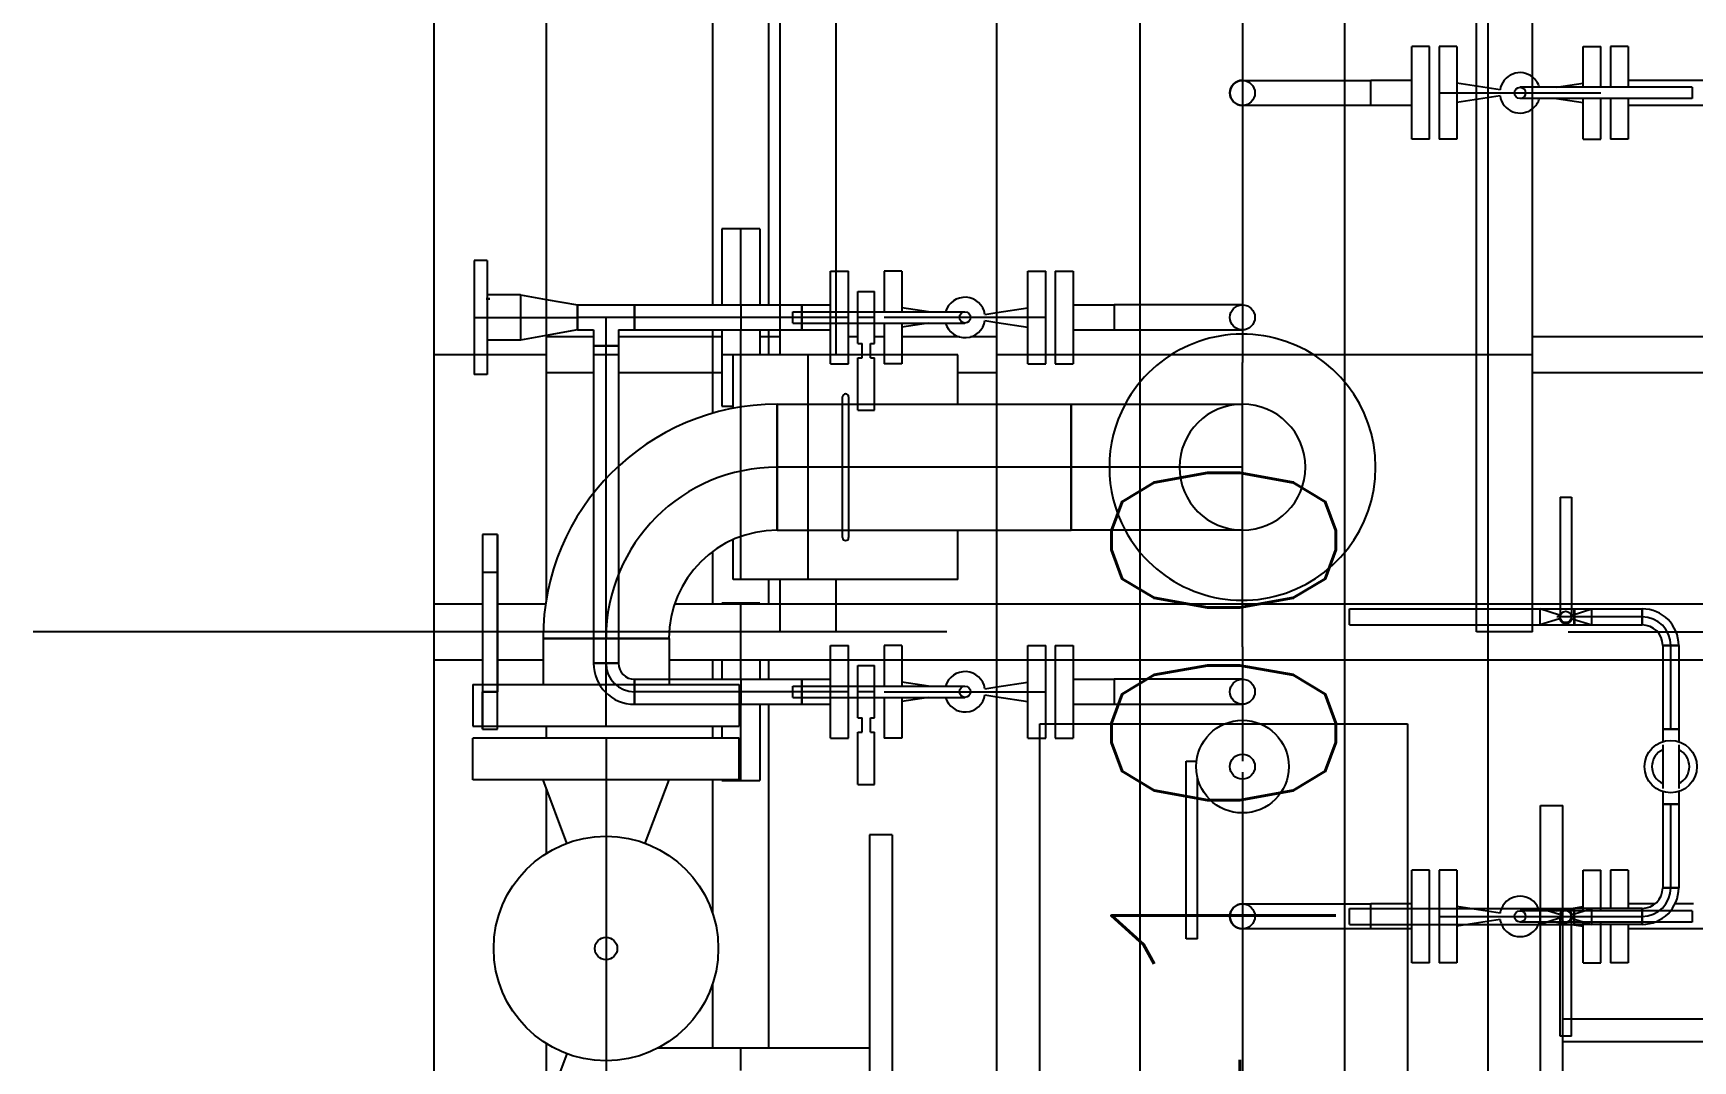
# Model space of a CAD drawing. Header units: inches. Extents: x 295136 to 296247, y 2627183 to 2627409.
# Drawn here: x 295239.568 to 295241.784, y 2627275.639 to 2627277.012 of the extents above; entities that cross this region are included whole.
import ezdxf

# ---------------------------------------------------------------- set-up
doc = ezdxf.new("R2010")
doc.units = ezdxf.units.IN
doc.header["$MEASUREMENT"] = 0
for name, color, linetype in [('Default', 7, 'Continuous'), ('EQUIPMENT LAYOUT-EMBED 1_DWG$0$Default', 7, 'Continuous'), ('EQUIPMENT LAYOUT-EMBED 1_DWG$0$DwgTemplate', 7, 'Continuous'), ('Layout', 6, 'Continuous')]:
    doc.layers.add(name, color=color, linetype=linetype)
doc.styles.add('txt.shx', font='')
doc.styles.get('txt.shx').set_extended_font_data('txt.shx')

# ---------------------------------------------------------------- blocks, each defined once
blk = doc.blocks.new('A$C55974CAD')
at = {"lineweight": 25}
for p, q in [((44.3304, 7.3906), (45.3574, 7.3906)), ((45.3574, 7.3906), (45.3574, 6.8997)), ((45.3574, 6.8997), (44.3304, 6.8997))]:
    blk.add_line(p, q, dxfattribs=at)
at = {"layer": 'EQUIPMENT LAYOUT-EMBED 1_DWG$0$Default', "color": 7, "lineweight": 25}
for p, q in [((45.4, 7.37), (45.3381, 7.37)), ((45.3381, 7.37), (45.3381, 7.3462)), ((45.4619, 7.37), (45.4, 7.37)), ((45.4619, 7.37), (45.4619, 7.3462)), ((45.9, 7.37), (45.8381, 7.37)), ((45.8381, 7.37), (45.8381, 7.3462)), ((45.9619, 7.37), (45.9, 7.37)), ((45.9619, 7.37), (45.9619, 7.3462)), ((45.4, 7.3462), (45.3381, 7.3462)), ((45.3833, 7.3462), (45.3833, 7.2914)), ((45.4619, 7.3462), (45.4, 7.3462)), ((45.4167, 7.3462), (45.4167, 7.2914)), ((45.9, 7.3462), (45.8381, 7.3462)), ((45.8833, 7.3462), (45.8833, 7.2914)), ((45.9619, 7.3462), (45.9, 7.3462)), ((45.9167, 7.3462), (45.9167, 7.2914)), ((45.4, 7.2914), (45.3833, 7.2914)), ((45.3833, 7.2914), (45.3833, 7.12)), ((45.4167, 7.2914), (45.4, 7.2914)), ((45.4167, 7.12), (45.4167, 7.2914)), ((45.9, 7.2914), (45.8833, 7.2914)), ((45.8833, 7.2914), (45.8833, 7.12)), ((45.9167, 7.2914), (45.9, 7.2914)), ((45.9167, 7.12), (45.9167, 7.2914)), ((45.0833, 6.9485), (45.0833, 7.12)), ((45.1167, 7.12), (45.1167, 6.9485)), ((46.1833, 6.9485), (46.1833, 7.12)), ((46.2167, 7.12), (46.2167, 6.9485)), ((45.0893, 6.977), (45.1107, 6.977)), ((45.0893, 6.977), (45.0893, 6.792)), ((45.1107, 6.977), (45.1107, 6.792)), ((45.4893, 6.977), (45.5107, 6.977)), ((45.4893, 6.977), (45.4893, 6.677)), ((45.5107, 6.977), (45.5107, 6.677)), ((45.0833, 6.9485), (45.1167, 6.9485)), ((45.0833, 6.8938), (45.0833, 6.9485)), ((45.1167, 6.8938), (45.1167, 6.9485)), ((46.1833, 6.9485), (46.2167, 6.9485)), ((46.1833, 6.8938), (46.1833, 6.9485)), ((46.2167, 6.8938), (46.2167, 6.9485)), ((45.0381, 6.8938), (45.1619, 6.8938)), ((45.0381, 6.87), (45.0381, 6.8938)), ((45.1619, 6.87), (45.1619, 6.8938)), ((46.1381, 6.8938), (46.2619, 6.8938)), ((46.1381, 6.87), (46.1381, 6.8938)), ((46.2619, 6.87), (46.2619, 6.8938)), ((45.0381, 6.87), (45.1619, 6.87)), ((46.1381, 6.87), (46.2619, 6.87)), ((45.0893, 6.792), (45.0893, 6.722)), ((45.1107, 6.792), (45.1107, 6.722)), ((45.0893, 6.722), (45.0893, 6.6807)), ((45.1107, 6.722), (45.1107, 6.692)), ((45.0893, 6.6807), (45.0893, 6.677)), ((45.0893, 6.677), (45.1107, 6.677)), ((45.1107, 6.692), (45.1107, 6.677)), ((45.4893, 6.677), (45.5107, 6.677))]:
    blk.add_line(p, q, dxfattribs=at)
for centre in [(45.4, 7.12), (45.9, 7.12)]:
    blk.add_circle(centre, 0.0167, dxfattribs=at)
for centre, start, end in [((45.1, 7.12), 90, 180), ((45.1, 7.12), 0, 90), ((46.2, 7.12), 90, 180), ((46.2, 7.12), 0, 90)]:
    blk.add_arc(centre, 0.0167, start, end, dxfattribs=at)
at = {"layer": 'EQUIPMENT LAYOUT-EMBED 1_DWG$0$DwgTemplate', "color": 1, "lineweight": 25}
for p, q in [((45.48, 8.135), (45.48, 8.735)), ((45.4425, 8.2), (45.4425, 8.135)), ((45.5175, 8.2), (45.5175, 8.135)), ((45.48, 8.115), (45.48, 8.135)), ((45.4425, 8.115), (45.4425, 8.0541)), ((45.48, 8.054), (45.48, 8.115)), ((45.5175, 8.115), (45.5175, 8.0507)), ((45.925, 8.13), (45.925, 8.125)), ((45.925, 8.125), (45.925, 8.13)), ((44.9302, 8.05), (44.8428, 8.05)), ((45.2714, 8.05), (45.184, 8.05)), ((45.2825, 8.05), (45.2825, 8.05)), ((45.354, 8.05), (45.338, 8.05)), ((45.48, 7.8856), (45.48, 8.054)), ((46.4428, 8.05), (45.5221, 8.05)), ((45.826, 7.9867), (45.826, 8.05)), ((45.874, 7.9867), (45.874, 8.05)), ((45.826, 7.8154), (45.826, 7.9533)), ((45.874, 7.8154), (45.874, 7.9533)), ((45.4425, 7.8858), (45.4425, 6.49)), ((45.48, 7.515), (45.48, 7.8856)), ((45.5175, 7.8783), (45.5175, 6.49)), ((44.9241, 7.8275), (45.0103, 7.8275)), ((45.104, 7.8275), (45.2825, 7.8275)), ((45.338, 7.8275), (45.354, 7.8275)), ((45.4167, 7.8275), (45.4425, 7.8275)), ((45.5175, 7.8275), (45.5874, 7.8275)), ((45.772, 7.8275), (45.8833, 7.8275)), ((45.9167, 7.8275), (46.4428, 7.8275)), ((45.874, 7.7375), (45.874, 7.7646)), ((44.9241, 7.7525), (45.3833, 7.7525)), ((45.4167, 7.7525), (45.4425, 7.7525)), ((45.48, 7.7375), (45.55, 7.7375)), ((45.5175, 7.7525), (45.55, 7.7525)), ((45.85, 7.7525), (45.8833, 7.7525)), ((45.85, 7.7375), (46.34, 7.7375)), ((45.9167, 7.7525), (46.4428, 7.7525)), ((45.48, 7.6625), (45.55, 7.6625)), ((45.85, 7.6625), (46.34, 7.6625)), ((45.874, 7.6336), (45.874, 7.6463)), ((45.874, 7.5986), (45.874, 7.6113)), ((45.874, 7.4979), (45.874, 7.5748)), ((45.826, 7.448), (45.826, 7.5)), ((45.874, 7.448), (45.874, 7.4834)), ((45.2925, 7.12), (44.2176, 7.12)), ((45.46, 7.12), (45.3075, 7.12)), ((45.46, 7.12), (45.84, 7.12)), ((46.3008, 7.12), (45.84, 7.12)), ((45.48, 6.8075), (47.3, 6.8075)), ((45.48, 6.7325), (45.48, 6.8075)), ((45.48, 6.7325), (47.3, 6.7325)), ((45.826, 6.2967), (45.826, 6.7325)), ((45.874, 6.2967), (45.874, 6.7325)), ((45.48, 6.685), (45.48, 6.49))]:
    blk.add_line(p, q, dxfattribs=at)
at = {"layer": 'EQUIPMENT LAYOUT-EMBED 1_DWG$0$DwgTemplate', "color": 54, "lineweight": 25}
blk.add_line((46.4428, 8.2), (37.1, 8.2), dxfattribs=at)
at = {"layer": 'EQUIPMENT LAYOUT-EMBED 1_DWG$0$DwgTemplate', "color": 9, "lineweight": 25}
for p, q in [((45.85, 8.05), (45.85, 8.2)), ((45.85, 7.9533), (45.85, 7.9867)), ((45.85, 7.8), (45.85, 7.8154)), ((44.8941, 7.79), (44.9241, 7.79)), ((45.2817, 7.79), (45.3833, 7.79)), ((45.4167, 7.79), (45.5183, 7.79)), ((45.55, 7.79), (45.8833, 7.79)), ((45.9167, 7.79), (46.0183, 7.79)), ((45.55, 7.7), (45.85, 7.7)), ((45.85, 6.7325), (45.85, 7.448))]:
    blk.add_line(p, q, dxfattribs=at)
at = {"layer": 'EQUIPMENT LAYOUT-EMBED 1_DWG$0$DwgTemplate', "color": 7, "lineweight": 25}
for p, q in [((45.2825, 7.97), (45.2825, 8.1478)), ((45.2825, 8.1478), (45.338, 8.1478)), ((45.338, 7.97), (45.338, 8.1478)), ((45.354, 8.1478), (45.354, 7.97)), ((45.4096, 8.1478), (45.354, 8.1478)), ((45.4, 8.135), (45.354, 8.135)), ((45.354, 8.135), (45.4, 8.135)), ((45.4, 8.115), (45.4, 8.135)), ((45.4, 8.115), (45.4, 8.135)), ((45.4096, 8.135), (45.4, 8.135)), ((45.4096, 8.135), (45.4, 8.135)), ((45.4, 8.135), (45.4, 8.115)), ((45.4096, 8.1478), (45.4096, 7.97)), ((45.9, 8.1462), (45.8238, 8.1462)), ((45.8238, 8.1287), (45.8238, 8.1462)), ((45.9, 8.1462), (45.9, 8.0843)), ((45.9762, 8.1462), (45.9, 8.1462)), ((45.9762, 8.1287), (45.9762, 8.1462)), ((45.354, 8.115), (45.4, 8.115)), ((45.354, 8.115), (45.4, 8.115)), ((45.4, 8.115), (45.4096, 8.115)), ((45.4096, 8.115), (45.4, 8.115)), ((45.9, 8.1287), (45.8238, 8.1287)), ((45.8698, 8.0843), (45.8698, 8.1287)), ((45.9762, 8.1287), (45.9, 8.1287)), ((45.9302, 8.0843), (45.9302, 8.1287)), ((45.9, 8.0843), (45.8698, 8.0843)), ((45.8759, 8.05), (45.8698, 8.0843)), ((45.9, 8.0843), (45.8698, 8.0843)), ((45.9, 8.0843), (45.9, 8.05)), ((45.9302, 8.0843), (45.9, 8.0843)), ((45.9302, 8.0843), (45.9, 8.0843)), ((45.9302, 8.0843), (45.9241, 8.05)), ((44.9166, 8.0224), (44.8318, 8.0541)), ((45.1976, 8.0224), (45.2825, 8.0541)), ((45.2825, 7.8858), (45.2825, 8.0541)), ((45.4714, 8.0541), (45.4096, 8.0541)), ((45.4714, 7.8858), (45.4714, 8.0541)), ((45.4714, 8.0541), (45.4714, 7.97)), ((45.8833, 8.0081), (45.8759, 8.05)), ((45.9, 8.05), (45.9, 8.0081)), ((45.9241, 8.05), (45.9167, 8.0081)), ((45.9, 8.0081), (45.8833, 8.0081)), ((45.8833, 8.0081), (45.9167, 8.0081)), ((45.8833, 8.0081), (45.8833, 7.9867)), ((45.9167, 8.0081), (45.9, 8.0081)), ((45.9, 7.9319), (45.9, 8.0081)), ((45.9, 8.0081), (45.9, 8.0081)), ((45.9, 8.0081), (45.9, 8.0081)), ((45.9167, 8.0081), (45.9167, 7.9319)), ((45.4381, 7.9533), (45.4381, 7.9867)), ((45.6654, 7.9867), (45.4381, 7.9867)), ((45.4381, 7.9867), (45.4381, 7.9533)), ((45.8619, 7.9867), (45.6654, 7.9867)), ((45.8619, 7.9533), (45.8619, 7.9867)), ((45.8619, 7.9867), (45.8619, 7.9533)), ((45.8833, 7.9867), (45.8619, 7.9867)), ((45.338, 7.97), (44.7762, 7.97)), ((44.9071, 7.97), (44.8941, 7.97)), ((45.2825, 7.7922), (45.2825, 7.97)), ((45.338, 7.7922), (45.338, 7.97)), ((45.354, 7.97), (45.4714, 7.97)), ((45.354, 7.97), (45.354, 7.7922)), ((45.4096, 7.97), (45.4096, 7.7922)), ((45.4714, 7.97), (45.4714, 7.97)), ((45.4714, 7.97), (45.4714, 7.97)), ((45.4714, 7.97), (45.4714, 7.8858)), ((45.4714, 7.97), (45.6848, 7.97)), ((45.6848, 7.97), (45.8619, 7.97)), ((45.8619, 7.97), (45.9, 7.97)), ((45.8619, 7.97), (45.8619, 7.97)), ((45.7014, 7.9533), (45.4381, 7.9533)), ((45.8619, 7.9533), (45.7014, 7.9533)), ((45.8833, 7.9533), (45.8619, 7.9533)), ((45.8833, 7.9533), (45.8833, 7.9319)), ((45.1976, 7.9175), (45.2825, 7.8858)), ((45.3833, 7.9319), (45.4167, 7.9319)), ((45.4167, 7.9319), (45.3833, 7.9319)), ((45.3833, 7.9319), (45.3833, 7.7922)), ((45.4, 7.9319), (45.4, 7.9319)), ((45.4, 7.9319), (45.4, 7.9319)), ((45.4, 7.7922), (45.4, 7.9319)), ((45.4167, 7.9319), (45.4167, 7.8858)), ((45.9167, 7.9319), (45.8833, 7.9319)), ((45.8833, 7.9319), (45.8833, 7.7375)), ((45.8833, 7.9319), (45.9167, 7.9319)), ((45.9, 7.7375), (45.9, 7.9319)), ((45.9, 7.9319), (45.9, 7.9319)), ((45.9167, 7.9319), (45.9167, 7.7375)), ((44.9241, 7.618), (44.9241, 7.9006)), ((45.4714, 7.8858), (45.4096, 7.8858)), ((45.4167, 7.8858), (45.4167, 7.7083)), ((45.2825, 7.7922), (45.338, 7.7922)), ((45.4096, 7.7922), (45.354, 7.7922)), ((45.3833, 7.7922), (45.3833, 7.7083)), ((45.4, 7.7206), (45.4, 7.7922)), ((45.7841, 7.7414), (45.6159, 7.7414)), ((45.6159, 7.7414), (45.6159, 7.654)), ((45.6159, 7.7414), (45.7841, 7.7414)), ((45.7, 7.654), (45.7, 7.7414)), ((45.7, 7.7414), (45.7, 7.7414)), ((45.7, 7.7414), (45.7, 7.7414)), ((45.7841, 7.7414), (45.7841, 7.654)), ((45.8833, 7.7375), (45.8833, 7.7083)), ((45.9, 7.7083), (45.9, 7.7375)), ((45.9167, 7.7375), (45.9167, 7.7083)), ((45.3925, 7.7206), (45.4, 7.7206)), ((45.3925, 7.7206), (45.3925, 7.4906)), ((45.4, 7.7083), (45.4, 7.7206)), ((45.4, 7.7206), (45.4075, 7.7206)), ((45.4075, 7.7206), (45.4075, 7.4906)), ((45.8925, 7.7206), (45.9, 7.7206)), ((45.8925, 7.7206), (45.8925, 7.6625)), ((45.9, 7.7206), (45.9075, 7.7206)), ((45.9075, 7.7206), (45.9075, 7.6625)), ((45.3833, 7.7083), (45.3925, 7.7083)), ((45.3833, 7.7083), (45.3833, 7.6701)), ((45.3925, 7.7083), (45.3833, 7.7083)), ((45.3925, 7.7083), (45.4075, 7.7083)), ((45.4075, 7.7083), (45.3925, 7.7083)), ((45.4, 7.6463), (45.4, 7.7083)), ((45.4075, 7.7083), (45.4167, 7.7083)), ((45.4167, 7.7083), (45.4075, 7.7083)), ((45.4167, 7.7083), (45.4167, 7.6701)), ((45.8833, 7.7083), (45.9167, 7.7083)), ((45.8833, 7.7083), (45.8833, 7.6701)), ((45.9167, 7.7083), (45.8833, 7.7083)), ((45.9, 7.6463), (45.9, 7.7083)), ((45.9167, 7.7083), (45.9167, 7.6701)), ((45.3381, 7.6701), (45.3925, 7.6701)), ((45.3381, 7.6701), (45.3381, 7.6463)), ((45.3925, 7.6701), (45.4075, 7.6701)), ((45.4075, 7.6701), (45.4425, 7.6701)), ((45.4425, 7.6701), (45.4619, 7.6701)), ((45.4619, 7.6701), (45.4619, 7.6463)), ((45.8381, 7.6701), (45.9619, 7.6701)), ((45.8381, 7.6701), (45.8381, 7.6463)), ((45.9619, 7.6701), (45.9619, 7.6625)), ((45.6159, 7.654), (45.6159, 7.646)), ((45.7, 7.646), (45.7, 7.654)), ((45.7841, 7.654), (45.7841, 7.646)), ((45.8925, 7.6625), (45.8925, 7.4906)), ((45.9075, 7.6625), (45.9075, 7.4906)), ((45.9619, 7.6625), (45.9619, 7.6463)), ((45.2762, 7.6336), (45.346, 7.6336)), ((45.2762, 7.6336), (45.2762, 7.6113)), ((45.3381, 7.6463), (45.3925, 7.6463)), ((45.346, 7.6336), (45.346, 7.628)), ((45.346, 7.628), (45.3651, 7.628)), ((45.3651, 7.6336), (45.3925, 7.6336)), ((45.3651, 7.6336), (45.3651, 7.628)), ((45.3925, 7.6463), (45.4075, 7.6463)), ((45.3925, 7.6336), (45.4075, 7.6336)), ((45.4, 7.6113), (45.4, 7.6336)), ((45.4075, 7.6463), (45.4425, 7.6463)), ((45.4075, 7.6336), (45.4349, 7.6336)), ((45.4349, 7.6336), (45.4349, 7.6113)), ((45.4425, 7.6463), (45.4619, 7.6463)), ((45.6159, 7.646), (45.6159, 7.3486)), ((45.7, 7.3486), (45.7, 7.646)), ((45.7762, 7.6336), (45.846, 7.6336)), ((45.7762, 7.6336), (45.7762, 7.6113)), ((45.7841, 7.646), (45.7841, 7.3486)), ((45.8381, 7.6463), (45.85, 7.6463)), ((45.846, 7.6336), (45.846, 7.628)), ((45.846, 7.628), (45.85, 7.628)), ((45.85, 7.6463), (45.8925, 7.6463)), ((45.85, 7.628), (45.8651, 7.628)), ((45.8651, 7.6336), (45.8925, 7.6336)), ((45.8651, 7.6336), (45.8651, 7.628)), ((45.8925, 7.6463), (45.9075, 7.6463)), ((45.8925, 7.6336), (45.9075, 7.6336)), ((45.9, 7.6113), (45.9, 7.6336)), ((45.9075, 7.6463), (45.9619, 7.6463)), ((45.9075, 7.6336), (45.9349, 7.6336)), ((45.9349, 7.6336), (45.9349, 7.6113)), ((44.9091, 7.618), (44.6091, 7.618)), ((45.2091, 7.618), (44.9091, 7.618)), ((45.2091, 7.588), (45.2091, 7.618)), ((45.2762, 7.6113), (45.346, 7.6113)), ((45.346, 7.6169), (45.3651, 7.6169)), ((45.346, 7.6169), (45.346, 7.6113)), ((45.3651, 7.6169), (45.3651, 7.6113)), ((45.3651, 7.6113), (45.3925, 7.6113)), ((45.3925, 7.6113), (45.4075, 7.6113)), ((45.4075, 7.6113), (45.4349, 7.6113)), ((45.7762, 7.6113), (45.846, 7.6113)), ((45.846, 7.6169), (45.85, 7.6169)), ((45.846, 7.6169), (45.846, 7.6113)), ((45.85, 7.6169), (45.8651, 7.6169)), ((45.8651, 7.6169), (45.8651, 7.6113)), ((45.8651, 7.6113), (45.8925, 7.6113)), ((45.8925, 7.6113), (45.9075, 7.6113)), ((45.9075, 7.6113), (45.9349, 7.6113)), ((44.9091, 7.588), (44.6091, 7.588)), ((45.2091, 7.588), (44.9091, 7.588)), ((45.3925, 7.5986), (45.3381, 7.5986)), ((45.3381, 7.5748), (45.3381, 7.5986)), ((45.4, 7.5986), (45.4, 7.448)), ((45.4425, 7.5986), (45.4075, 7.5986)), ((45.4619, 7.5986), (45.4425, 7.5986)), ((45.4619, 7.5748), (45.4619, 7.5986)), ((45.85, 7.5986), (45.8381, 7.5986)), ((45.8381, 7.5748), (45.8381, 7.5986)), ((45.8925, 7.5986), (45.85, 7.5986)), ((45.9, 7.448), (45.9, 7.5986)), ((45.9619, 7.5986), (45.9075, 7.5986)), ((45.9619, 7.5748), (45.9619, 7.5986)), ((45.3925, 7.5748), (45.3381, 7.5748)), ((45.3925, 7.5391), (45.387, 7.5748)), ((45.4425, 7.5748), (45.4075, 7.5748)), ((45.4075, 7.5391), (45.413, 7.5748)), ((45.4619, 7.5748), (45.4425, 7.5748)), ((45.85, 7.5748), (45.8381, 7.5748)), ((45.8925, 7.5748), (45.85, 7.5748)), ((45.8925, 7.5391), (45.887, 7.5748)), ((45.9619, 7.5748), (45.9075, 7.5748)), ((45.9075, 7.5391), (45.913, 7.5748)), ((45.3934, 7.448), (45.387, 7.4065)), ((45.3959, 7.464), (45.3934, 7.448)), ((45.4, 7.448), (45.4, 7.3827)), ((45.4041, 7.464), (45.4066, 7.448)), ((45.4066, 7.448), (45.413, 7.4065)), ((45.4425, 7.448), (45.5175, 7.448)), ((45.6159, 7.448), (45.7841, 7.448)), ((45.8934, 7.448), (45.887, 7.4065)), ((45.8959, 7.464), (45.8934, 7.448)), ((45.9, 7.3827), (45.9, 7.448)), ((45.9041, 7.464), (45.9066, 7.448)), ((45.9066, 7.448), (45.913, 7.4065)), ((45.3381, 7.4065), (45.4, 7.4065)), ((45.3381, 7.4065), (45.3381, 7.3827)), ((45.4, 7.4065), (45.4619, 7.4065)), ((45.4619, 7.4065), (45.4619, 7.3827)), ((45.8381, 7.4065), (45.9, 7.4065)), ((45.8381, 7.4065), (45.8381, 7.3827)), ((45.9, 7.4065), (45.9619, 7.4065)), ((45.9619, 7.4065), (45.9619, 7.3827)), ((45.3381, 7.3827), (45.4, 7.3827)), ((45.4, 7.3827), (45.4619, 7.3827)), ((45.8381, 7.3827), (45.9, 7.3827)), ((45.9, 7.3827), (45.9619, 7.3827)), ((45.4, 7.37), (45.3381, 7.37)), ((45.3381, 7.37), (45.3381, 7.3462)), ((45.4619, 7.37), (45.4, 7.37)), ((45.4619, 7.37), (45.4619, 7.3462)), ((45.9, 7.37), (45.8381, 7.37)), ((45.8381, 7.37), (45.8381, 7.3462)), ((45.9619, 7.37), (45.9, 7.37)), ((45.9619, 7.37), (45.9619, 7.3462)), ((45.4, 7.3462), (45.3381, 7.3462)), ((45.3833, 7.3462), (45.3833, 7.2914)), ((45.4619, 7.3462), (45.4, 7.3462)), ((45.4167, 7.3462), (45.4167, 7.2914)), ((45.6159, 7.3486), (45.7841, 7.3486)), ((45.6159, 7.12), (45.6159, 7.3486)), ((45.7841, 7.3486), (45.6159, 7.3486)), ((45.7, 7.3486), (45.7, 7.3486)), ((45.7, 7.3486), (45.7, 7.3486)), ((45.7, 7.12), (45.7, 7.3486)), ((45.7841, 7.3486), (45.7841, 7.12)), ((45.9, 7.3462), (45.8381, 7.3462)), ((45.8833, 7.3462), (45.8833, 7.2914)), ((45.9619, 7.3462), (45.9, 7.3462)), ((45.9167, 7.3462), (45.9167, 7.2914)), ((45.4, 7.2914), (45.3833, 7.2914)), ((45.3833, 7.2914), (45.3833, 7.12)), ((45.4167, 7.2914), (45.4, 7.2914)), ((45.4167, 7.12), (45.4167, 7.2914)), ((45.9, 7.2914), (45.8833, 7.2914)), ((45.8833, 7.2914), (45.8833, 7.12)), ((45.9167, 7.2914), (45.9, 7.2914)), ((45.9167, 7.12), (45.9167, 7.2914)), ((44.37, 7.2565), (46.93, 7.2565)), ((45.07, 7.18), (45.07, 7.195)), ((45.07, 7.195), (45.2925, 7.195)), ((45.2925, 7.195), (45.3075, 7.195)), ((45.3075, 7.195), (45.3075, 7.1814)), ((45.07, 7.18), (45.2847, 7.18)), ((45.0833, 6.9485), (45.0833, 7.12)), ((45.1167, 7.12), (45.1167, 6.9485)), ((46.1833, 6.9485), (46.1833, 7.12)), ((46.2167, 7.12), (46.2167, 6.9485)), ((44.37, 6.9835), (46.93, 6.9835)), ((45.0893, 6.977), (45.1107, 6.977)), ((45.0893, 6.977), (45.0893, 6.792)), ((45.1107, 6.977), (45.1107, 6.792)), ((45.4893, 6.977), (45.5107, 6.977)), ((45.4893, 6.977), (45.4893, 6.792)), ((45.5107, 6.977), (45.5107, 6.792)), ((45.0833, 6.9485), (45.1167, 6.9485)), ((45.0833, 6.8938), (45.0833, 6.9485)), ((45.1167, 6.8938), (45.1167, 6.9485)), ((46.1833, 6.9485), (46.2167, 6.9485)), ((46.1833, 6.8938), (46.1833, 6.9485)), ((46.2167, 6.8938), (46.2167, 6.9485)), ((45.0381, 6.8938), (45.1619, 6.8938)), ((45.0381, 6.87), (45.0381, 6.8938)), ((45.1619, 6.87), (45.1619, 6.8938)), ((46.1381, 6.8938), (46.2619, 6.8938)), ((46.1381, 6.87), (46.1381, 6.8938)), ((46.2619, 6.87), (46.2619, 6.8938)), ((45.0381, 6.87), (45.1619, 6.87)), ((45.1, 6.8573), (45.0381, 6.8573)), ((45.0381, 6.8335), (45.0381, 6.8573)), ((45.1, 6.8573), (45.1, 6.7)), ((45.1619, 6.8573), (45.1, 6.8573)), ((45.1619, 6.8335), (45.1619, 6.8573)), ((46.1381, 6.87), (46.2619, 6.87)), ((46.2, 6.8573), (46.1381, 6.8573)), ((46.1381, 6.8335), (46.1381, 6.8573)), ((46.2, 6.8573), (46.2, 6.7325)), ((46.2619, 6.8573), (46.2, 6.8573)), ((46.2619, 6.8335), (46.2619, 6.8573)), ((45.1, 6.8335), (45.0381, 6.8335)), ((45.0959, 6.776), (45.087, 6.8335)), ((45.1619, 6.8335), (45.1, 6.8335)), ((45.1041, 6.776), (45.113, 6.8335)), ((46.2, 6.8335), (46.1381, 6.8335)), ((46.1959, 6.776), (46.187, 6.8335)), ((46.2619, 6.8335), (46.2, 6.8335)), ((46.2041, 6.776), (46.213, 6.8335)), ((45.0893, 6.792), (45.1107, 6.792)), ((45.4425, 6.792), (45.4893, 6.792)), ((45.4893, 6.792), (45.4893, 6.677)), ((45.4893, 6.792), (45.5107, 6.792)), ((45.5107, 6.792), (45.5107, 6.677)), ((45.5107, 6.792), (47, 6.792)), ((45.0925, 6.677), (45.0925, 6.7493)), ((45.1075, 6.677), (45.1075, 6.7493)), ((46.1925, 6.7325), (46.1925, 6.7493)), ((46.2075, 6.7325), (46.2075, 6.7493)), ((44.648, 6.722), (44.948, 6.722)), ((44.948, 6.722), (45.248, 6.722)), ((45.1107, 6.723), (45.0893, 6.723)), ((45.0974, 6.6965), (45.0893, 6.723)), ((45.0893, 6.722), (45.0893, 6.6807)), ((45.1025, 6.6965), (45.1107, 6.723)), ((45.1107, 6.722), (45.1107, 6.692)), ((45.248, 6.722), (45.248, 6.692)), ((45.5, 6.723), (45.4893, 6.723)), ((45.4974, 6.6965), (45.4893, 6.723)), ((45.5107, 6.723), (45.5, 6.723)), ((45.5025, 6.6965), (45.5107, 6.723)), ((46.1925, 6.5193), (46.1925, 6.7325)), ((46.2, 6.7325), (46.2, 6.6414)), ((46.2075, 6.5193), (46.2075, 6.7325)), ((44.94, 6.6882), (44.94, 6.6957)), ((44.94, 6.6957), (45.1, 6.6957)), ((45.0925, 6.7008), (45.0893, 6.6804)), ((45.1, 6.7), (45.1, 6.677)), ((45.1075, 6.7008), (45.1107, 6.6804)), ((45.5, 6.6764), (45.5, 6.7)), ((45.5175, 6.6957), (45.5, 6.6957)), ((45.66, 6.6957), (45.5175, 6.6957)), ((45.66, 6.6957), (45.66, 6.6882)), ((46.1925, 6.7008), (46.187, 6.6652)), ((46.2075, 6.7008), (46.213, 6.6652)), ((44.648, 6.692), (44.948, 6.692)), ((44.933, 6.692), (44.933, 6.4093)), ((44.94, 6.6807), (44.94, 6.6882)), ((44.94, 6.6807), (44.963, 6.6807)), ((44.948, 6.692), (45.248, 6.692)), ((44.963, 6.692), (44.963, 6.34)), ((44.963, 6.6807), (45.1, 6.6807)), ((45.0893, 6.6804), (45.087, 6.6652)), ((45.0964, 6.6764), (45.0893, 6.6534)), ((45.0893, 6.6764), (45.1107, 6.6764)), ((45.0893, 6.5862), (45.0893, 6.6764)), ((45.0925, 6.6764), (45.0925, 6.677)), ((45.0925, 6.5689), (45.0925, 6.6764)), ((45.0966, 6.677), (45.0964, 6.6764)), ((45.0974, 6.6799), (45.0966, 6.677)), ((45.1, 6.677), (45.1, 6.6764)), ((45.1, 6.6764), (45.1, 6.6534)), ((45.1025, 6.6799), (45.1034, 6.677)), ((45.1034, 6.677), (45.1036, 6.6764)), ((45.1036, 6.6764), (45.1107, 6.6534)), ((45.1075, 6.6764), (45.1075, 6.677)), ((45.1075, 6.5482), (45.1075, 6.6764)), ((45.1107, 6.6804), (45.113, 6.6652)), ((45.1107, 6.5862), (45.1107, 6.6764)), ((45.4974, 6.6799), (45.4893, 6.6534)), ((45.4893, 6.677), (45.5107, 6.677)), ((45.5, 6.6764), (45.4893, 6.6764)), ((45.4893, 6.6764), (45.4893, 6.5862)), ((45.5175, 6.6807), (45.5, 6.6807)), ((45.5, 6.5862), (45.5, 6.6764)), ((45.5107, 6.6764), (45.5, 6.6764)), ((45.5025, 6.6799), (45.5107, 6.6534)), ((45.5107, 6.6764), (45.5107, 6.5862)), ((45.66, 6.6807), (45.5175, 6.6807)), ((45.66, 6.6882), (45.66, 6.6807)), ((45.0381, 6.6652), (45.0893, 6.6652)), ((45.0381, 6.6652), (45.0381, 6.6414)), ((45.0893, 6.6652), (45.0925, 6.6652)), ((45.0893, 6.6534), (45.1, 6.6534)), ((45.1, 6.6534), (45.1107, 6.6534)), ((45.1, 6.6534), (45.1, 6.5862)), ((45.1075, 6.6652), (45.1107, 6.6652)), ((45.1107, 6.6652), (45.1619, 6.6652)), ((45.1619, 6.6652), (45.1619, 6.6414)), ((45.4893, 6.6534), (45.5107, 6.6534)), ((46.1381, 6.6652), (46.1925, 6.6652)), ((46.1381, 6.6652), (46.1381, 6.6414)), ((46.2075, 6.6652), (46.2619, 6.6652)), ((46.2619, 6.6652), (46.2619, 6.6414)), ((45.0381, 6.6414), (45.0893, 6.6414)), ((45.0893, 6.6414), (45.0925, 6.6414)), ((45.1075, 6.6414), (45.1107, 6.6414)), ((45.1107, 6.6414), (45.1619, 6.6414)), ((46.1381, 6.6414), (46.1925, 6.6414)), ((46.2075, 6.6414), (46.2619, 6.6414)), ((45.0893, 6.5862), (45.1107, 6.5862)), ((45.1107, 6.5862), (45.0893, 6.5862)), ((45.1, 6.5862), (45.1, 6.5862)), ((45.1, 6.5862), (45.1, 6.5862)), ((45.4893, 6.5862), (45.5107, 6.5862)), ((45.5, 6.5862), (45.4893, 6.5862)), ((45.5, 6.5862), (45.5, 6.5862)), ((45.5, 6.5862), (45.5, 6.5862)), ((45.5107, 6.5862), (45.5, 6.5862)), ((45.0925, 6.5193), (45.0925, 6.5689)), ((45.1075, 6.5193), (45.1075, 6.5482)), ((45.1381, 6.5374), (45.1381, 6.5588)), ((45.25, 6.5588), (45.1381, 6.5588)), ((45.1381, 6.5588), (45.1381, 6.5374)), ((45.1381, 6.5481), (45.25, 6.5481)), ((45.1381, 6.5481), (45.1381, 6.5481)), ((45.1381, 6.5481), (45.1381, 6.5481)), ((45.25, 6.5374), (45.25, 6.5588)), ((45.35, 6.5374), (45.35, 6.5588)), ((45.4425, 6.5588), (45.35, 6.5588)), ((45.35, 6.5481), (45.4425, 6.5481)), ((45.4619, 6.5588), (45.4425, 6.5588)), ((45.4425, 6.5481), (45.4619, 6.5481)), ((45.4619, 6.5588), (45.4619, 6.5374)), ((45.4619, 6.5374), (45.4619, 6.5588)), ((45.4619, 6.5481), (45.4619, 6.5481)), ((45.4619, 6.5481), (45.4619, 6.5481)), ((45.1, 6.5193), (45.0925, 6.5193)), ((45.1075, 6.5193), (45.1, 6.5193)), ((45.25, 6.5374), (45.1381, 6.5374)), ((45.4425, 6.5374), (45.35, 6.5374)), ((45.4619, 6.5374), (45.4425, 6.5374)), ((46.2, 6.5193), (46.1925, 6.5193)), ((46.2075, 6.5193), (46.2, 6.5193))]:
    blk.add_line(p, q, dxfattribs=at)
at = {"layer": 'EQUIPMENT LAYOUT-EMBED 1_DWG$0$DwgTemplate', "color": 5, "lineweight": 25}
for p, q in [((45.354, 8.135), (45.35, 8.135)), ((45.35, 8.135), (45.354, 8.135)), ((45.35, 8.135), (45.35, 8.115)), ((45.35, 8.135), (45.35, 8.115)), ((45.56, 8.135), (45.4096, 8.135)), ((45.56, 8.135), (45.4096, 8.135)), ((45.56, 8.135), (45.56, 8.115)), ((45.56, 8.135), (45.56, 8.115)), ((45.61, 8.135), (45.56, 8.135)), ((45.61, 8.135), (45.56, 8.135)), ((45.56, 8.135), (45.56, 8.115)), ((45.61, 8.115), (45.61, 8.135)), ((45.61, 8.115), (45.61, 8.135)), ((45.35, 8.115), (45.354, 8.115)), ((45.35, 8.115), (45.354, 8.115)), ((45.4096, 8.115), (45.56, 8.115)), ((45.56, 8.115), (45.4096, 8.115)), ((45.56, 8.115), (45.61, 8.115)), ((45.61, 8.115), (45.56, 8.115)), ((44.625, 7.448), (45.4425, 7.448)), ((45.5175, 7.448), (45.6159, 7.448)), ((45.7841, 7.448), (46.486, 7.448)), ((44.625, 6.792), (45.0893, 6.792)), ((45.0893, 6.792), (45.0893, 6.722)), ((45.1107, 6.792), (45.1107, 6.722)), ((45.1107, 6.792), (45.4425, 6.792)), ((45.0893, 6.6807), (45.0893, 6.677)), ((45.0893, 6.677), (45.1107, 6.677)), ((45.1107, 6.692), (45.1107, 6.677)), ((45.0893, 6.6287), (45.0381, 6.6287)), ((45.0381, 6.6049), (45.0381, 6.6287)), ((45.1619, 6.6287), (45.1107, 6.6287)), ((45.1619, 6.6049), (45.1619, 6.6287)), ((46.1925, 6.6287), (46.1381, 6.6287)), ((46.1381, 6.6049), (46.1381, 6.6287)), ((46.2619, 6.6287), (46.2075, 6.6287)), ((46.2619, 6.6049), (46.2619, 6.6287)), ((45.0893, 6.6049), (45.0381, 6.6049)), ((45.0833, 6.4758), (45.0833, 6.6049)), ((45.1619, 6.6049), (45.1107, 6.6049)), ((45.1167, 6.569), (45.1167, 6.6049)), ((46.1925, 6.6049), (46.1381, 6.6049)), ((46.1833, 6.4758), (46.1833, 6.6049)), ((46.2619, 6.6049), (46.2075, 6.6049)), ((46.2167, 6.4758), (46.2167, 6.6049)), ((45.1167, 6.5178), (45.1167, 6.5424)), ((45.25, 6.5588), (45.25, 6.5481)), ((45.2667, 6.5588), (45.25, 6.5588)), ((45.25, 6.5481), (45.25, 6.5374)), ((45.3291, 6.5588), (45.2709, 6.5588)), ((45.35, 6.5588), (45.3333, 6.5588)), ((45.35, 6.5588), (45.35, 6.5481)), ((45.35, 6.5481), (45.35, 6.5374)), ((45.2667, 6.5374), (45.25, 6.5374)), ((45.3291, 6.5374), (45.2709, 6.5374)), ((45.35, 6.5374), (45.3333, 6.5374))]:
    blk.add_line(p, q, dxfattribs=at)
at = {"layer": 'EQUIPMENT LAYOUT-EMBED 1_DWG$0$DwgTemplate', "color": 3, "lineweight": 25}
for p, q in [((45.2825, 7.8154), (45.2817, 7.8154)), ((45.2817, 7.8154), (45.2817, 7.7646)), ((45.354, 7.8154), (45.338, 7.8154)), ((45.4425, 7.8154), (45.4167, 7.8154)), ((45.5183, 7.8154), (45.5175, 7.8154)), ((45.5183, 7.7646), (45.5183, 7.8154)), ((45.8833, 7.8154), (45.7817, 7.8154)), ((45.7817, 7.8154), (45.7817, 7.8)), ((46.0183, 7.8154), (45.9167, 7.8154)), ((46.0183, 7.7646), (46.0183, 7.8154)), ((45.4167, 7.79), (45.3833, 7.79)), ((45.55, 7.8), (45.6034, 7.8)), ((45.55, 7.5), (45.55, 7.8)), ((45.7786, 7.8), (45.85, 7.8)), ((45.85, 7.5), (45.85, 7.8)), ((45.9167, 7.79), (45.8833, 7.79)), ((45.3833, 7.7646), (45.2817, 7.7646)), ((45.4425, 7.7646), (45.4167, 7.7646)), ((45.5183, 7.7646), (45.5175, 7.7646)), ((45.8833, 7.7646), (45.85, 7.7646)), ((46.0183, 7.7646), (45.9167, 7.7646)), ((45.606, 7.654), (45.794, 7.654)), ((45.794, 7.646), (45.606, 7.646)), ((45.55, 7.5), (45.6159, 7.5)), ((45.7841, 7.5), (45.85, 7.5))]:
    blk.add_line(p, q, dxfattribs=at)
at = {"layer": 'EQUIPMENT LAYOUT-EMBED 1_DWG$0$DwgTemplate', "color": 7, "lineweight": 25}
for centre, radius in [((45.0571, 7.97), 0.15), ((45.0571, 7.97), 0.015), ((45.4, 7.4906), 0.0075), ((45.9, 7.4906), 0.0075), ((45.3, 7.12), 0.0619), ((45.1, 7.12), 0.0167), ((45.3, 7.12), 0.0167), ((45.4, 7.12), 0.0167), ((45.9, 7.12), 0.0167), ((46.2, 7.12), 0.0167), ((45.1, 6.7493), 0.0075), ((46.2, 6.7493), 0.0075), ((45.5, 6.6882), 0.0075)]:
    blk.add_circle(centre, radius, dxfattribs=at)
at = {"layer": 'EQUIPMENT LAYOUT-EMBED 1_DWG$0$DwgTemplate', "color": 5, "lineweight": 25}
blk.add_circle((45.3, 6.5481), 0.035, dxfattribs=at)
at = {"layer": 'EQUIPMENT LAYOUT-EMBED 1_DWG$0$DwgTemplate', "color": 7, "lineweight": 25}
for centre, radius, start, end in [((45.4714, 7.7414), 0.3127, 0, 90), ((45.4381, 7.9319), 0.0548, 90, 180), ((45.4381, 7.9319), 0.0381, 90, 180), ((45.4714, 7.7414), 0.2286, 0, 90), ((45.4381, 7.9319), 0.0214, 90, 180), ((45.4714, 7.7414), 0.1445, 0, 90), ((45.4, 7.4906), 0.027, 106.1353, 261.2057), ((45.4, 7.4906), 0.027, 278.7943, 73.8647), ((45.9, 7.4906), 0.027, 106.1353, 261.2057), ((45.9, 7.4906), 0.027, 278.7943, 73.8647), ((45.7, 7.12), 0.1778, 61.7569, 118.2431), ((45.7, 7.12), 0.1778, 118.2431, 270), ((45.7, 7.12), 0.1778, 270, 61.7569), ((45.7, 7.12), 0.0841, 0, 180), ((45.7, 7.12), 0.0841, 180, 0), ((45.7, 7.12), 0.0841, 180, 0), ((45.1, 6.7493), 0.027, 113.2843, 246.7157), ((45.1, 6.7493), 0.027, 98.7943, 113.2843), ((45.1, 6.7493), 0.027, 66.7157, 81.2057), ((45.1, 6.7493), 0.027, 293.2843, 66.7157), ((46.2, 6.7493), 0.027, 98.7943, 218.6355), ((46.2, 6.7493), 0.027, 321.3645, 81.2057), ((45.1, 6.7493), 0.027, 246.7157, 253.8647), ((45.1, 6.7493), 0.027, 286.1353, 293.2843), ((46.2, 6.7493), 0.027, 218.6355, 253.8647), ((46.2, 6.7493), 0.027, 286.1353, 321.3645), ((45.1, 6.6882), 0.0075, 30.4243, 149.5757), ((45.1, 6.6882), 0.0087, 107.0439, 120.4447), ((45.1, 6.6882), 0.0087, 287.0439, 72.9561), ((45.5, 6.6882), 0.0087, 107.0439, 252.9561), ((45.5, 6.6882), 0.0087, 59.5553, 72.9561), ((45.1, 6.6882), 0.0075, 180, 30.4243), ((45.1, 6.6882), 0.0075, 149.5757, 180), ((45.1, 6.6882), 0.0087, 239.5553, 252.9561), ((45.5, 6.6882), 0.0087, 287.0439, 300.4447), ((45.1381, 6.5862), 0.0488, 180, 270), ((45.1381, 6.5862), 0.0381, 180, 270), ((45.1381, 6.5862), 0.0274, 180, 270), ((45.4619, 6.5862), 0.0381, 270, 0), ((45.4619, 6.5862), 0.0488, 270, 0), ((45.4619, 6.5862), 0.0274, 270, 0)]:
    blk.add_arc(centre, radius, start, end, dxfattribs=at)
at = {"layer": 'EQUIPMENT LAYOUT-EMBED 1_DWG$0$DwgTemplate', "color": 3, "lineweight": 25}
for centre, start, end in [((45.606, 7.65), 90, 270), ((45.794, 7.65), 270, 90)]:
    blk.add_arc(centre, 0.004, start, end, dxfattribs=at)
at = {"layer": 'EQUIPMENT LAYOUT-EMBED 1_DWG$0$DwgTemplate', "color": 5, "lineweight": 25}
for start, end in [(25.2596, 154.7404), (205.2596, 334.7404)]:
    blk.add_arc((45.3, 6.5481), 0.025, start, end, dxfattribs=at)
at = {"layer": 'Default', "color": 7, "lineweight": 25, "style": 'txt.shx'}
blk.add_text('F-100', height=0.3, dxfattribs=at).set_placement((44.3939, 6.9951))

msp = doc.modelspace()

# ---------------------------------------------------------------- block references
at = {"layer": 'Layout', "rotation": 90}
msp.add_blockref('A$C55974CAD', (295248.3027, 2627230.7321), dxfattribs=at)

doc.saveas('drawing.dxf')
